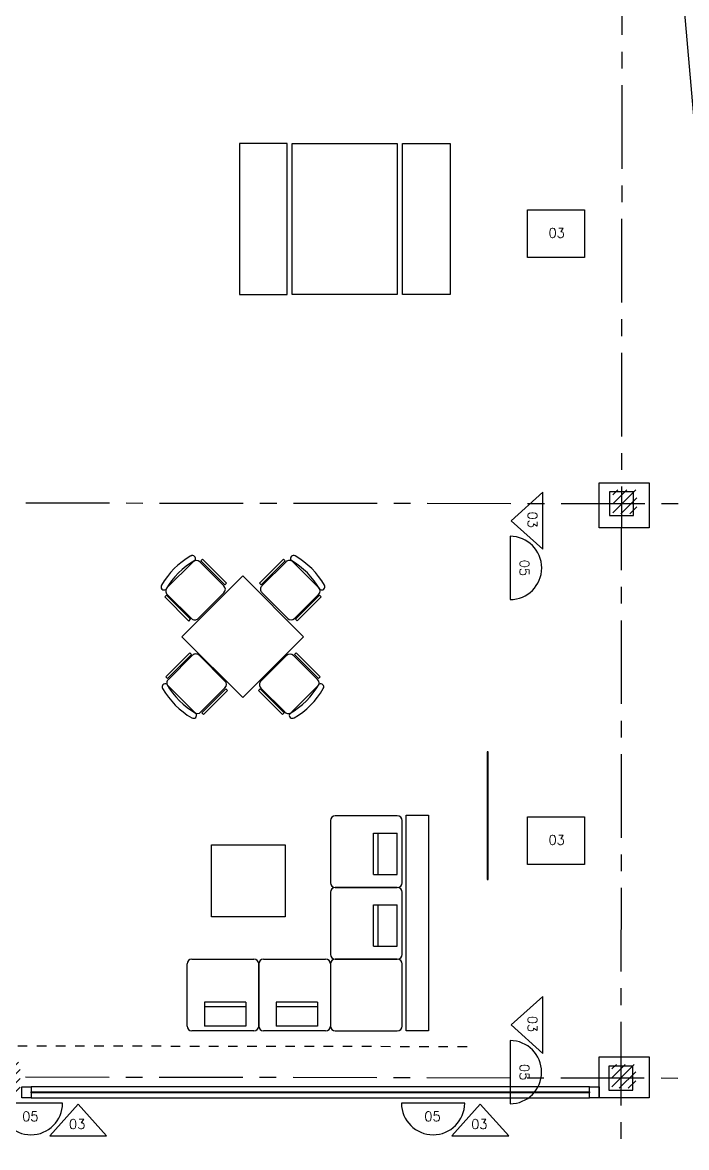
# Model space of a CAD drawing. Extents: x -4 to 325, y -1 to 181.
# Drawn here: x 21.1 to 28.04, y 10.87 to 22.65 of the extents above; entities that cross this region are included whole.
import ezdxf
from ezdxf.enums import TextEntityAlignment as Align

# ---------------------------------------------------------------- set-up
doc = ezdxf.new("R2010")
doc.units = 0
doc.header["$LTSCALE"] = 0.7
doc.header["$MEASUREMENT"] = 0
for name, pattern in [('REC4_A1-00_PLANTA GENERAL$0$X-PP$0$AXA-PP-PB$0$AXA-PP-PB$0$DEMO', [0.2, 0.1, -0.1]), ('REC4_A1-00_PLANTA GENERAL$1$X-BB$0$CENTER', [2, 1.25, -0.25, 0.25, -0.25]), ('X-BB$0$HIDDEN2', [0.1875, 0.125, -0.0625])]:
    doc.linetypes.add(name, pattern=pattern)
doc.layers.get('0').update_dxf_attribs({"linetype": 'CONTINUOUS'})
for name, color, linetype in [('REC4_A1-00_PLANTA GENERAL$0$PP$0$I-FLOR-RAIS', 253, 'CONTINUOUS'), ('REC4_A1-00_PLANTA GENERAL$0$PP$0$I-WALL-EXST', 253, 'CONTINUOUS'), ('REC4_A1-00_PLANTA GENERAL$1$BB$0$A-COLS', 251, 'CONTINUOUS'), ('REC4_A1-00_PLANTA GENERAL$1$BB$0$A-GRID', 251, 'REC4_A1-00_PLANTA GENERAL$1$X-BB$0$CENTER'), ('REC4_A1-00_PLANTA GENERAL$1$FN$0$I-FURN-FREE', 1, 'CONTINUOUS'), ('REC4_A1-00_PLANTA GENERAL$1$LAMBRINES', 3, 'CONTINUOUS'), ('REC4_A1-00_PLANTA GENERAL$1$PP$0$I-CANCELERIA', 253, 'CONTINUOUS'), ('REC4_A1-00_PLANTA GENERAL$1$PP$0$I-GLAZ', 253, 'CONTINUOUS')]:
    doc.layers.add(name, color=color, linetype=linetype)
doc.styles.add('REC4_A1-00_PLANTA GENERAL$0$X-FN$0$ARIAL', font='arial.ttf')
doc.styles.add('ROMANS', font='romans.shx', dxfattribs={"width": 0.75})

# ---------------------------------------------------------------- blocks, each defined once
blk = doc.blocks.new('REC4_A1-00_PLANTA GENERAL', base_point=(3911.241, -3265.11))
at = {"layer": 'REC4_A1-00_PLANTA GENERAL$1$BB$0$A-GRID'}
h = blk.add_hatch(dxfattribs=at)
h.set_pattern_fill('ANSI31', color=8, scale=0.53)
h.set_pattern_definition([(45, (0.03352, 0.020166), (-0.046845824, 0.046845824), [])])
h.paths.add_polyline_path([(1.568, 35.855), (1.217, 35.855), (1.217, 35.491), (1.568, 35.491)])
h.paths.add_polyline_path([(8.055, 35.805), (7.755, 35.805), (7.755, 35.514), (8.055, 35.514)])
h.paths.add_polyline_path([(14.575, 35.809), (14.275, 35.809), (14.275, 35.519), (14.575, 35.519)])
h.paths.add_polyline_path([(21.047, 35.804), (20.747, 35.804), (20.747, 35.514), (21.047, 35.514)])
edge = h.paths.add_edge_path()
edge.add_arc((27.426, 35.604), 0.157, 0, 360)
h.paths.add_polyline_path([(34.115, 35.794), (33.815, 35.794), (33.815, 35.504), (34.115, 35.504)])
h.paths.add_polyline_path([(40.558, 35.789), (40.258, 35.789), (40.258, 35.499), (40.558, 35.499)])
edge = h.paths.add_edge_path()
edge.add_arc((46.97, 35.639), 0.213, 0, 360)
edge = h.paths.add_edge_path()
edge.add_arc((33.934, 29.57), 0.172, 0, 360)
h.paths.add_polyline_path([(1.577, 29.832), (1.226, 29.832), (1.226, 29.468), (1.577, 29.468)])
h.paths.add_polyline_path([(8.051, 29.787), (7.75, 29.787), (7.75, 29.487), (8.051, 29.487)])
h.paths.add_polyline_path([(14.385, 29.799), (14.262, 29.799), (14.262, 29.499), (14.382, 29.499)])
h.paths.add_polyline_path([(14.563, 29.799), (14.385, 29.799), (14.382, 29.499), (14.563, 29.499)])
h.paths.add_polyline_path([(21.122, 29.553), (20.799, 29.552), (20.799, 29.393), (21.122, 29.393)])
h.paths.add_polyline_path([(21.122, 29.822), (21.045, 29.822), (20.799, 29.822), (20.799, 29.552), (21.122, 29.553)])
h.paths.add_polyline_path([(27.542, 29.773), (27.291, 29.773), (27.291, 29.523), (27.542, 29.523)])
h.paths.add_polyline_path([(40.526, 29.772), (40.276, 29.772), (40.276, 29.522), (40.526, 29.522)])
h.paths.add_polyline_path([(47.076, 29.802), (46.766, 29.802), (46.766, 29.492), (47.076, 29.492)])
h.paths.add_polyline_path([(1.565, 23.848), (1.214, 23.848), (1.214, 23.484), (1.565, 23.484)])
h.paths.add_polyline_path([(7.996, 23.808), (7.695, 23.808), (7.695, 23.509), (7.996, 23.509)])
h.paths.add_polyline_path([(14.596, 23.806), (14.225, 23.807), (14.225, 23.507), (14.593, 23.506)])
h.paths.add_polyline_path([(14.526, 23.806), (14.596, 23.806), (14.593, 23.506), (14.526, 23.506)], flags=16)
h.paths.add_polyline_path([(27.533, 23.739), (27.282, 23.739), (27.282, 23.489), (27.533, 23.489)])
edge = h.paths.add_edge_path()
edge.add_arc((33.916, 23.6), 0.157, 0, 360)
h.paths.add_polyline_path([(40.52, 23.676), (40.269, 23.676), (40.269, 23.463), (40.52, 23.463)])
h.paths.add_polyline_path([(40.52, 23.713), (40.269, 23.713), (40.269, 23.676), (40.52, 23.676)])
h.paths.add_polyline_path([(47.06, 23.676), (46.81, 23.676), (46.81, 23.45), (47.06, 23.45)])
h.paths.add_polyline_path([(47.06, 23.7), (46.81, 23.7), (46.81, 23.676), (47.06, 23.676)])
h.paths.add_polyline_path([(1.546, 17.847), (1.195, 17.847), (1.195, 17.483), (1.546, 17.483)])
h.paths.add_polyline_path([(8.063, 17.807), (7.762, 17.807), (7.762, 17.507), (8.063, 17.507)])
h.paths.add_polyline_path([(14.434, 17.792), (14.322, 17.792), (14.322, 17.492), (14.428, 17.492)])
h.paths.add_polyline_path([(14.623, 17.792), (14.434, 17.792), (14.428, 17.492), (14.623, 17.492)])
h.paths.add_polyline_path([(27.523, 17.756), (27.273, 17.756), (27.273, 17.506), (27.523, 17.506)])
edge = h.paths.add_edge_path()
edge.add_arc((33.905, 17.577), 0.157, 0, 360)
h.paths.add_polyline_path([(40.513, 17.738), (40.311, 17.738), (40.311, 17.526), (40.513, 17.526)])
h.paths.add_polyline_path([(40.311, 17.738), (40.262, 17.738), (40.262, 17.489), (40.513, 17.489), (40.513, 17.526), (40.311, 17.526)])
h.paths.add_polyline_path([(47.068, 17.754), (46.767, 17.754), (46.767, 17.526), (47.068, 17.526)])
h.paths.add_polyline_path([(47.068, 17.526), (46.767, 17.526), (46.767, 17.454), (47.068, 17.454)])
h.paths.add_polyline_path([(1.574, 11.86), (1.223, 11.86), (1.223, 11.496), (1.574, 11.496)])
h.paths.add_polyline_path([(8.066, 11.814), (7.765, 11.814), (7.765, 11.514), (8.066, 11.514)])
h.paths.add_polyline_path([(14.526, 11.799), (14.225, 11.799), (14.225, 11.499), (14.526, 11.499)])
h.paths.add_polyline_path([(21.074, 11.683), (20.751, 11.684), (20.751, 11.414), (21.074, 11.414)])
h.paths.add_polyline_path([(21.074, 11.766), (20.751, 11.766), (20.751, 11.684), (21.074, 11.683)])
h.paths.add_polyline_path([(27.514, 11.744), (27.263, 11.744), (27.263, 11.494), (27.514, 11.494)])
edge = h.paths.add_edge_path()
edge.add_arc((33.88, 11.59), 0.155, 0, 360)
h.paths.add_polyline_path([(40.507, 11.715), (40.256, 11.715), (40.256, 11.464), (40.507, 11.464)])
h.paths.add_polyline_path([(47.026, 11.699), (46.775, 11.699), (46.775, 11.449), (47.026, 11.449)])
h.paths.add_polyline_path([(1.551, 5.838), (1.2, 5.838), (1.2, 5.474), (1.551, 5.474)])
h.paths.add_polyline_path([(8.039, 5.781), (7.768, 5.781), (7.768, 5.482), (8.039, 5.482)])
h.paths.add_polyline_path([(8.068, 5.781), (8.039, 5.781), (8.039, 5.482), (8.068, 5.482)])
h.paths.add_polyline_path([(14.513, 5.756), (14.212, 5.756), (14.212, 5.456), (14.513, 5.456)])
h.paths.add_polyline_path([(21.008, 5.705), (20.758, 5.705), (20.758, 5.455), (21.008, 5.455)])
h.paths.add_polyline_path([(27.53, 5.704), (27.229, 5.704), (27.229, 5.404), (27.53, 5.404)])
h.paths.add_polyline_path([(34.016, 5.653), (33.766, 5.653), (33.766, 5.403), (34.016, 5.403)])
h.paths.add_polyline_path([(40.467, 5.616), (40.207, 5.616), (40.207, 5.356), (40.467, 5.356)])
edge = h.paths.add_edge_path()
edge.add_arc((46.883, 5.476), 0.188, 0, 360)
at = {"layer": 'REC4_A1-00_PLANTA GENERAL$0$PP$0$I-FLOR-RAIS', "linetype": 'REC4_A1-00_PLANTA GENERAL$0$X-PP$0$AXA-PP-PB$0$AXA-PP-PB$0$DEMO'}
blk.add_line((25.748, 11.928), (14.519, 11.945), dxfattribs=at)
at = {"layer": 'REC4_A1-00_PLANTA GENERAL$0$PP$0$I-WALL-EXST'}
blk.add_lwpolyline([(27.573, 27.924), (33.251, 28.422), (34.554, 13.559), (28.875, 13.062)], close=True, dxfattribs=at)
at = {"layer": 'REC4_A1-00_PLANTA GENERAL$1$BB$0$A-COLS'}
for points in [[(27.239, 17.486), (27.49, 17.486), (27.49, 17.736), (27.239, 17.736)], [(27.23, 11.474), (27.481, 11.474), (27.481, 11.724), (27.23, 11.724)]]:
    blk.add_lwpolyline(points, close=True, dxfattribs=at)
at = {"layer": 'REC4_A1-00_PLANTA GENERAL$1$BB$0$A-GRID'}
blk.add_line((-2.668, 17.643, 1.781), (52.804, 17.587, -2.13), dxfattribs=at)
for points in [[(27.348, -1.285), (27.391, 43.009)], [(-2.672, 11.655), (52.804, 11.558)]]:
    blk.add_lwpolyline(points, dxfattribs=at)
at = {"layer": 'REC4_A1-00_PLANTA GENERAL$1$FN$0$I-FURN-FREE'}
for p, q in [((23.867, 21.38), (23.367, 21.38)), ((23.367, 21.38), (23.367, 19.801)), ((23.867, 19.801), (23.867, 21.38)), ((23.919, 19.801), (23.919, 21.38)), ((23.919, 21.38), (25.019, 21.38)), ((25.019, 21.38), (25.019, 19.801)), ((25.072, 19.801), (25.072, 21.38)), ((25.072, 21.38), (25.572, 21.38)), ((25.572, 21.38), (25.572, 19.801)), ((23.367, 19.801), (23.867, 19.801)), ((25.019, 19.801), (23.919, 19.801)), ((25.572, 19.801), (25.072, 19.801)), ((22.765, 16.219), (23.401, 16.856)), ((23.401, 16.856), (24.037, 16.219)), ((23.401, 15.583), (22.765, 16.219)), ((24.037, 16.219), (23.401, 15.583)), ((24.319, 14.295), (24.319, 13.645)), ((25.019, 14.345), (24.369, 14.345)), ((25.069, 13.645), (25.069, 14.295)), ((25.11, 12.095), (25.11, 14.351)), ((25.11, 14.351), (25.345, 14.351)), ((25.345, 14.351), (25.345, 12.095)), ((24.769, 14.164), (25.019, 14.164)), ((24.769, 13.731), (24.769, 14.164)), ((24.819, 13.731), (24.819, 14.164)), ((25.019, 13.731), (25.019, 14.164)), ((23.074, 13.288), (23.074, 14.04)), ((23.074, 14.04), (23.844, 14.04)), ((23.844, 14.04), (23.844, 13.288)), ((24.769, 13.731), (25.019, 13.731)), ((24.319, 13.545), (24.319, 12.895)), ((24.369, 13.595), (25.019, 13.595)), ((24.369, 13.595), (25.019, 13.595)), ((25.019, 13.595), (24.369, 13.595)), ((25.069, 12.895), (25.069, 13.545)), ((24.769, 13.414), (25.019, 13.414)), ((24.769, 12.981), (24.769, 13.414)), ((24.819, 12.981), (24.819, 13.414)), ((25.019, 12.981), (25.019, 13.414)), ((23.844, 13.288), (23.074, 13.288)), ((24.769, 12.981), (25.019, 12.981)), ((22.869, 12.845), (23.519, 12.845)), ((23.619, 12.845), (24.269, 12.845)), ((25.019, 12.845), (24.369, 12.845)), ((24.369, 12.845), (25.019, 12.845)), ((24.369, 12.845), (25.019, 12.845)), ((22.819, 12.145), (22.819, 12.795)), ((23.569, 12.795), (23.569, 12.145)), ((23.569, 12.795), (23.569, 12.145)), ((23.569, 12.145), (23.569, 12.795)), ((24.319, 12.795), (24.319, 12.145)), ((24.319, 12.795), (24.319, 12.145)), ((24.319, 12.795), (24.319, 12.145)), ((25.069, 12.145), (25.069, 12.795)), ((23, 12.395), (23, 12.145)), ((23.433, 12.395), (23, 12.395)), ((23.433, 12.395), (23.433, 12.145)), ((23.75, 12.395), (23.75, 12.145)), ((24.183, 12.395), (23.75, 12.395)), ((24.183, 12.395), (24.183, 12.145)), ((23.433, 12.345), (23, 12.345)), ((24.183, 12.345), (23.75, 12.345)), ((23.433, 12.145), (23, 12.145)), ((24.183, 12.145), (23.75, 12.145)), ((23.519, 12.095), (22.869, 12.095)), ((24.269, 12.095), (23.619, 12.095)), ((24.369, 12.095), (25.019, 12.095)), ((24.369, 12.095), (25.019, 12.095)), ((25.345, 12.095), (25.11, 12.095))]:
    blk.add_line(p, q, dxfattribs=at)
for points in [[(22.612, 16.733), (22.882, 17.003)], [(22.954, 17.003), (23.205, 16.751)], [(23.214, 16.76), (22.963, 17.012), (22.981, 17.03), (23.232, 16.778), (23.214, 16.76)], [(23.576, 16.779), (23.828, 17.03)], [(23.594, 16.761), (23.846, 17.012)], [(23.603, 16.752), (23.855, 17.003)], [(23.828, 17.03), (23.846, 17.012)], [(23.926, 17.003), (24.196, 16.734)], [(23.576, 16.779), (23.594, 16.761)], [(22.585, 16.635), (22.603, 16.653)], [(22.837, 16.383), (22.585, 16.635)], [(22.855, 16.401), (22.603, 16.653)], [(22.864, 16.41), (22.612, 16.662)], [(23.205, 16.679), (22.936, 16.41)], [(23.872, 16.411), (23.603, 16.68)], [(24.196, 16.662), (23.944, 16.411)], [(23.953, 16.402), (24.205, 16.653), (24.223, 16.635), (23.971, 16.384), (23.953, 16.402)], [(22.837, 16.383), (22.855, 16.401)], [(22.848, 16.051), (22.597, 15.799)], [(22.866, 16.033), (22.615, 15.781)], [(22.875, 16.024), (22.624, 15.772)], [(22.848, 16.051), (22.866, 16.033)], [(23.216, 15.755), (22.947, 16.024)], [(23.861, 16.023), (23.592, 15.754)], [(24.185, 15.772), (23.933, 16.023)], [(23.942, 16.032), (24.193, 15.781), (24.211, 15.799), (23.96, 16.05), (23.942, 16.032)], [(22.597, 15.799), (22.615, 15.781)], [(22.624, 15.7), (22.893, 15.431)], [(22.965, 15.431), (23.216, 15.683)], [(23.225, 15.674), (22.974, 15.422), (22.992, 15.404), (23.243, 15.656), (23.225, 15.674)], [(23.565, 15.655), (23.583, 15.673)], [(23.583, 15.673), (23.834, 15.422)], [(23.592, 15.682), (23.843, 15.431)], [(23.915, 15.431), (24.185, 15.7)], [(23.565, 15.655), (23.816, 15.404)], [(23.816, 15.404), (23.834, 15.422)]]:
    blk.add_lwpolyline(points, dxfattribs=at)
for centre, radius, start, end in [((22.876, 17.036), 0.0322, 325.6242, 124.3198), ((23.933, 17.037), 0.0322, 55.5374, 214.4066), ((23.266, 16.35), 0.822, 119.7885, 150.2311), ((23.31, 16.304), 0.822, 119.7419, 150.1846), ((22.918, 16.967), 0.0508, 44.972, 134.944), ((23.89, 16.967), 0.0508, 44.944, 134.972), ((23.497, 16.305), 0.822, 29.7419, 60.1846), ((23.543, 16.35), 0.822, 29.7885, 60.2311), ((22.579, 16.74), 0.0322, 145.5374, 304.4066), ((22.648, 16.697), 0.0508, 134.944, 224.972), ((23.169, 16.715), 0.0508, 315, 44.972), ((23.639, 16.716), 0.0508, 134.972, 225), ((24.16, 16.698), 0.0508, 314.972, 44.944), ((24.229, 16.74), 0.0322, 235.6242, 34.3198), ((22.9, 16.446), 0.0508, 224.972, 315), ((23.908, 16.446), 0.0508, 225, 314.972), ((22.911, 15.988), 0.0508, 45, 135.028), ((23.897, 15.987), 0.0508, 45.028, 135), ((22.59, 15.694), 0.0322, 55.5934, 214.4626), ((23.277, 16.084), 0.822, 209.7689, 240.2115), ((23.321, 16.13), 0.822, 209.8154, 240.2581), ((22.659, 15.736), 0.0508, 135.028, 225.056), ((23.18, 15.719), 0.0508, 315.028, 45), ((23.628, 15.718), 0.0508, 135, 225.028), ((23.486, 16.129), 0.822, 299.8154, 330.2581), ((23.531, 16.084), 0.822, 299.7689, 330.2115), ((24.149, 15.736), 0.0508, 315.056, 45.028), ((24.218, 15.694), 0.0322, 325.6802, 124.3758), ((22.929, 15.467), 0.0508, 225.056, 315.028), ((23.879, 15.466), 0.0508, 225.028, 315.056), ((22.887, 15.397), 0.0322, 235.6802, 34.3758), ((23.921, 15.397), 0.0322, 145.5934, 304.4626), ((24.369, 14.295), 0.05, 90, 180), ((25.019, 14.295), 0.05, 360, 90), ((24.369, 13.645), 0.05, 180, 270), ((24.369, 13.545), 0.05, 90, 180), ((25.019, 13.645), 0.05, 270, 360), ((25.019, 13.545), 0.05, 360, 90), ((22.869, 12.795), 0.05, 90, 180), ((23.519, 12.795), 0.05, 0, 90), ((23.619, 12.795), 0.05, 90, 180), ((24.269, 12.795), 0.05, 0, 90), ((24.369, 12.895), 0.05, 180, 270), ((24.369, 12.795), 0.05, 90, 180), ((25.019, 12.895), 0.05, 270, 360), ((25.019, 12.795), 0.05, 360, 90), ((22.869, 12.145), 0.05, 180, 270), ((23.519, 12.145), 0.05, 270, 0), ((23.619, 12.145), 0.05, 180, 270), ((24.269, 12.145), 0.05, 270, 0), ((24.369, 12.145), 0.05, 180, 270), ((25.019, 12.145), 0.05, 270, 360)]:
    blk.add_arc(centre, radius, start, end, dxfattribs=at)
at = {"layer": 'REC4_A1-00_PLANTA GENERAL$1$LAMBRINES'}
for points in [[(27.132, 17.83), (27.653, 17.83), (27.653, 17.357), (27.132, 17.357)], [(27.132, 11.823), (27.653, 11.823), (27.653, 11.394), (27.132, 11.394)]]:
    blk.add_lwpolyline(points, close=True, dxfattribs=at)
at = {"layer": 'REC4_A1-00_PLANTA GENERAL$1$PP$0$I-CANCELERIA'}
for points in [[(21.089, 11.508), (21.19, 11.508), (21.19, 11.394), (21.089, 11.394)], [(21.19, 11.394), (27.03, 11.394), (27.03, 11.508), (21.19, 11.508)], [(27.03, 11.508), (27.132, 11.508), (27.132, 11.394), (27.03, 11.394)]]:
    blk.add_lwpolyline(points, close=True, dxfattribs=at)
at = {"layer": 'REC4_A1-00_PLANTA GENERAL$1$PP$0$I-GLAZ'}
for points in [[(25.968, 15.015), (25.959, 15.015), (25.959, 13.68), (25.968, 13.68)], [(22.765, 11.456), (22.765, 11.447), (21.19, 11.447), (21.19, 11.456)], [(23.9, 11.456), (23.9, 11.447), (22.765, 11.447), (22.765, 11.456)], [(27.03, 11.456), (27.03, 11.447), (23.9, 11.447), (23.9, 11.456)]]:
    blk.add_lwpolyline(points, close=True, dxfattribs=at)
at = {"layer": 'REC4_A1-00_PLANTA GENERAL$1$FN$0$I-FURN-FREE', "style": 'REC4_A1-00_PLANTA GENERAL$0$X-FN$0$ARIAL', "text_generation_flag": 4}
for tag, p, height in [('ITEXT', (44.061, 35.381), 0.0358), ('CAPQT', (44.123, 34.723), 0.00704), ('CAPMC', (44.123, 34.723), 0.00704), ('CAPMG', (44.123, 34.723), 0.00704), ('STYLE', (44.123, 34.723), 0.0572), ('STYLE', (44.123, 34.723), 0.0572), ('CAPPN', (44.123, 34.723), 0.0715), ('L3', (44.123, 34.723), 0.0715), ('L1', (44.123, 34.723), 0.0715), ('L2', (44.123, 34.723), 0.0715)]:
    blk.add_attdef(tag, p, '', height=height, dxfattribs=at)
for tag, p, height, rotation in [('ITEXT', (42.991, 35.06), 0.0358, 30), ('ITEXT', (45.148, 35.123), 0.0358, 330), ('STYLE', (43.374, 34.522), 0.0572, 30), ('STYLE', (43.374, 34.522), 0.0572, 30), ('CAPPN', (43.374, 34.522), 0.0715, 30), ('CAPMG', (43.374, 34.522), 0.00704, 30), ('CAPMC', (43.374, 34.522), 0.00704, 30), ('CAPQT', (43.374, 34.522), 0.00704, 30), ('L1', (43.374, 34.522), 0.0715, 30), ('L2', (43.374, 34.522), 0.0715, 30), ('L3', (43.374, 34.522), 0.0715, 30), ('L1', (44.873, 34.523), 0.0715, 330), ('L3', (44.873, 34.523), 0.0715, 330), ('L2', (44.873, 34.523), 0.0715, 330), ('CAPPN', (44.873, 34.523), 0.0715, 330), ('STYLE', (44.873, 34.523), 0.0572, 330), ('STYLE', (44.873, 34.523), 0.0572, 330), ('CAPMC', (44.873, 34.523), 0.00704, 330), ('CAPMG', (44.873, 34.523), 0.00704, 330), ('CAPQT', (44.873, 34.523), 0.00704, 330), ('ITEXT', (42.225, 34.247), 0.0358, 60), ('CAPPN', (42.826, 33.972), 0.0715, 60), ('ITEXT', (45.961, 34.357), 0.0358, 300), ('STYLE', (42.826, 33.972), 0.0572, 60), ('STYLE', (42.826, 33.972), 0.0572, 60), ('L1', (42.826, 33.972), 0.0715, 60), ('L2', (42.826, 33.972), 0.0715, 60), ('L3', (42.826, 33.972), 0.0715, 60), ('CAPMC', (42.826, 33.972), 0.00704, 60), ('CAPMG', (42.826, 33.972), 0.00704, 60), ('CAPQT', (42.826, 33.972), 0.00704, 60), ('L1', (45.423, 33.975), 0.0715, 300), ('L3', (45.423, 33.975), 0.0715, 300), ('L2', (45.423, 33.975), 0.0715, 300), ('CAPPN', (45.423, 33.975), 0.0715, 300), ('STYLE', (45.423, 33.975), 0.0572, 300), ('STYLE', (45.423, 33.975), 0.0572, 300), ('CAPMC', (45.423, 33.975), 0.00704, 300), ('CAPMG', (45.423, 33.975), 0.00704, 300), ('CAPQT', (45.423, 33.975), 0.00704, 300), ('CAPPN', (42.625, 33.222), 0.0715, 90), ('STYLE', (42.625, 33.222), 0.0572, 90), ('STYLE', (42.625, 33.222), 0.0572, 90), ('L3', (42.625, 33.222), 0.0715, 90), ('L1', (42.625, 33.222), 0.0715, 90), ('L2', (42.625, 33.222), 0.0715, 90), ('ITEXT', (41.968, 33.16), 0.0358, 90), ('CAPQT', (42.625, 33.222), 0.00704, 90), ('CAPMC', (42.625, 33.222), 0.00704, 90), ('CAPMG', (42.625, 33.222), 0.00704, 90), ('CAPPN', (45.624, 33.225), 0.0715, 270), ('L3', (45.624, 33.225), 0.0715, 270), ('L2', (45.624, 33.225), 0.0715, 270), ('L1', (45.624, 33.225), 0.0715, 270), ('STYLE', (45.624, 33.225), 0.0572, 270), ('STYLE', (45.624, 33.225), 0.0572, 270), ('CAPMC', (45.624, 33.225), 0.00704, 270), ('CAPMG', (45.624, 33.225), 0.00704, 270), ('CAPQT', (45.624, 33.225), 0.00704, 270), ('ITEXT', (46.282, 33.287), 0.0358, 270), ('CAPPN', (42.827, 32.473), 0.0715, 120), ('STYLE', (42.827, 32.473), 0.0572, 120), ('STYLE', (42.827, 32.473), 0.0572, 120), ('L2', (42.827, 32.473), 0.0715, 120), ('L1', (42.827, 32.473), 0.0715, 120), ('L3', (42.827, 32.473), 0.0715, 120), ('CAPMC', (42.827, 32.473), 0.00704, 120), ('CAPMG', (42.827, 32.473), 0.00704, 120), ('CAPQT', (42.827, 32.473), 0.00704, 120), ('CAPPN', (45.424, 32.475), 0.0715, 240), ('STYLE', (45.424, 32.475), 0.0572, 240), ('STYLE', (45.424, 32.475), 0.0572, 240), ('L3', (45.424, 32.475), 0.0715, 240), ('L2', (45.424, 32.475), 0.0715, 240), ('L1', (45.424, 32.475), 0.0715, 240), ('CAPMC', (45.424, 32.475), 0.00704, 240), ('CAPMG', (45.424, 32.475), 0.00704, 240), ('CAPQT', (45.424, 32.475), 0.00704, 240), ('ITEXT', (42.289, 32.09), 0.0358, 120), ('CAPPN', (43.376, 31.925), 0.0715, 150), ('ITEXT', (46.025, 32.2), 0.0358, 240), ('STYLE', (43.376, 31.925), 0.0572, 150), ('STYLE', (43.376, 31.925), 0.0572, 150), ('L2', (43.376, 31.925), 0.0715, 150), ('L1', (43.376, 31.925), 0.0715, 150), ('L3', (43.376, 31.925), 0.0715, 150), ('CAPMG', (43.376, 31.925), 0.00704, 150), ('CAPMC', (43.376, 31.925), 0.00704, 150), ('CAPQT', (43.376, 31.925), 0.00704, 150), ('CAPPN', (44.876, 31.926), 0.0715, 210), ('STYLE', (44.876, 31.926), 0.0572, 210), ('STYLE', (44.876, 31.926), 0.0572, 210), ('L3', (44.876, 31.926), 0.0715, 210), ('L2', (44.876, 31.926), 0.0715, 210), ('L1', (44.876, 31.926), 0.0715, 210), ('CAPMC', (44.876, 31.926), 0.00704, 210), ('CAPMG', (44.876, 31.926), 0.00704, 210), ('CAPQT', (44.876, 31.926), 0.00704, 210), ('CAPPN', (44.126, 31.724), 0.0715, 180), ('STYLE', (44.126, 31.724), 0.0572, 180), ('STYLE', (44.126, 31.724), 0.0572, 180), ('L3', (44.126, 31.724), 0.0715, 180), ('L2', (44.126, 31.724), 0.0715, 180), ('L1', (44.126, 31.724), 0.0715, 180), ('CAPMC', (44.126, 31.724), 0.00704, 180), ('CAPMG', (44.126, 31.724), 0.00704, 180), ('CAPQT', (44.126, 31.724), 0.00704, 180), ('ITEXT', (43.101, 31.324), 0.0358, 150), ('ITEXT', (45.258, 31.388), 0.0358, 210), ('ITEXT', (44.188, 31.067), 0.0358, 180)]:
    blk.add_attdef(tag, p, '', height=height, rotation=rotation, dxfattribs=at)
for tag, p, height, width in [('ITEXT', (44.111, 34.78), 0.0286, 0.75), ('PSUT1', (44.123, 34.723), 0.0572, 0.65), ('PSUT2', (44.123, 34.723), 0.0572, 0.65), ('PSUT3', (44.123, 34.723), 0.0572, 0.65)]:
    blk.add_attdef(tag, p, '', height=height, dxfattribs=dict(at, width=width))
for tag, p, height, rotation, width in [('ITEXT', (43.335, 34.565), 0.0286, 30, 0.75), ('PSUT1', (43.374, 34.522), 0.0572, 30, 0.65), ('PSUT2', (43.374, 34.522), 0.0572, 30, 0.65), ('PSUT3', (43.374, 34.522), 0.0572, 30, 0.65), ('PSUT1', (44.873, 34.523), 0.0572, 330, 0.65), ('PSUT2', (44.873, 34.523), 0.0572, 330, 0.65), ('PSUT3', (44.873, 34.523), 0.0572, 330, 0.65), ('ITEXT', (44.891, 34.579), 0.0286, 330, 0.75), ('ITEXT', (42.77, 33.99), 0.0286, 60, 0.75), ('PSUT1', (42.826, 33.972), 0.0572, 60, 0.65), ('PSUT2', (42.826, 33.972), 0.0572, 60, 0.65), ('PSUT3', (42.826, 33.972), 0.0572, 60, 0.65), ('PSUT1', (45.423, 33.975), 0.0572, 300, 0.65), ('PSUT2', (45.423, 33.975), 0.0572, 300, 0.65), ('PSUT3', (45.423, 33.975), 0.0572, 300, 0.65), ('ITEXT', (45.466, 34.014), 0.0286, 300, 0.75), ('PSUT3', (42.625, 33.222), 0.0572, 90, 0.65), ('PSUT1', (42.625, 33.222), 0.0572, 90, 0.65), ('PSUT2', (42.625, 33.222), 0.0572, 90, 0.65), ('ITEXT', (42.568, 33.21), 0.0286, 90, 0.75), ('PSUT1', (45.624, 33.225), 0.0572, 270, 0.65), ('PSUT2', (45.624, 33.225), 0.0572, 270, 0.65), ('PSUT3', (45.624, 33.225), 0.0572, 270, 0.65), ('ITEXT', (45.681, 33.237), 0.0286, 270, 0.75), ('PSUT1', (42.827, 32.473), 0.0572, 120, 0.65), ('PSUT2', (42.827, 32.473), 0.0572, 120, 0.65), ('PSUT3', (42.827, 32.473), 0.0572, 120, 0.65), ('ITEXT', (42.784, 32.434), 0.0286, 120, 0.75), ('PSUT2', (45.424, 32.475), 0.0572, 240, 0.65), ('PSUT3', (45.424, 32.475), 0.0572, 240, 0.65), ('PSUT1', (45.424, 32.475), 0.0572, 240, 0.65), ('ITEXT', (45.48, 32.457), 0.0286, 240, 0.75), ('PSUT2', (43.376, 31.925), 0.0572, 150, 0.65), ('PSUT1', (43.376, 31.925), 0.0572, 150, 0.65), ('PSUT3', (43.376, 31.925), 0.0572, 150, 0.65), ('ITEXT', (43.358, 31.869), 0.0286, 150, 0.75), ('PSUT2', (44.876, 31.926), 0.0572, 210, 0.65), ('PSUT3', (44.876, 31.926), 0.0572, 210, 0.65), ('PSUT1', (44.876, 31.926), 0.0572, 210, 0.65), ('ITEXT', (44.915, 31.883), 0.0286, 210, 0.75), ('PSUT1', (44.126, 31.724), 0.0572, 180, 0.65), ('PSUT2', (44.126, 31.724), 0.0572, 180, 0.65), ('PSUT3', (44.126, 31.724), 0.0572, 180, 0.65), ('ITEXT', (44.138, 31.667), 0.0286, 180, 0.75)]:
    blk.add_attdef(tag, p, '', height=height, rotation=rotation, dxfattribs=dict(at, width=width))

msp = doc.modelspace()

# ---------------------------------------------------------------- block references
at = {"linetype": 'X-BB$0$HIDDEN2'}
msp.add_blockref('REC4_A1-00_PLANTA GENERAL', (3911.241, -3265.11), dxfattribs=at)

# ---------------------------------------------------------------- next in the draw order: linework, layer by layer
at = {"elevation": 0}
for points in [[(26.382, 20.684), (26.977, 20.684), (26.977, 20.187), (26.382, 20.187)], [(26.382, 14.333), (26.977, 14.333), (26.977, 13.836), (26.382, 13.836)]]:
    msp.add_lwpolyline(points, close=True, dxfattribs=at)
for points in [[(26.209, 17.432), (26.54, 17.135), (26.54, 17.73), (26.209, 17.432)], [(26.209, 12.157), (26.54, 11.859), (26.54, 12.454), (26.209, 12.157)], [(21.681, 11.327), (21.383, 10.996), (21.978, 10.996), (21.681, 11.327)], [(25.887, 11.327), (25.59, 10.996), (26.185, 10.996), (25.887, 11.327)]]:
    msp.add_lwpolyline(points)
for points in [[(26.198, 17.269), (26.198, 16.607, 1)], [(26.198, 11.993), (26.198, 11.332, 1)], [(21.517, 11.338), (20.855, 11.338, 1)], [(25.724, 11.338), (25.062, 11.338, 1)]]:
    msp.add_lwpolyline(points, format="xyb", close=True)

# ---------------------------------------------------------------- next in the draw order: texts
at = {"color": 7, "ltscale": 0.01, "style": 'ROMANS'}
for s, p in [('03', (26.6, 20.443, 0)), ('03', (26.6, 14.092, 0)), ('05', (21.094, 11.2)), ('05', (25.301, 11.2)), ('03', (21.584, 11.119)), ('03', (25.791, 11.119))]:
    msp.add_text(s, height=0.1, dxfattribs=at).set_placement(p, align=Align.MIDDLE_LEFT)
for s, p in [('03', (26.433, 17.528)), ('05', (26.349, 17.024)), ('03', (26.433, 12.252)), ('05', (26.349, 11.748))]:
    msp.add_text(s, height=0.1, rotation=270, dxfattribs=at).set_placement(p, align=Align.MIDDLE_LEFT)

doc.saveas('drawing.dxf')
